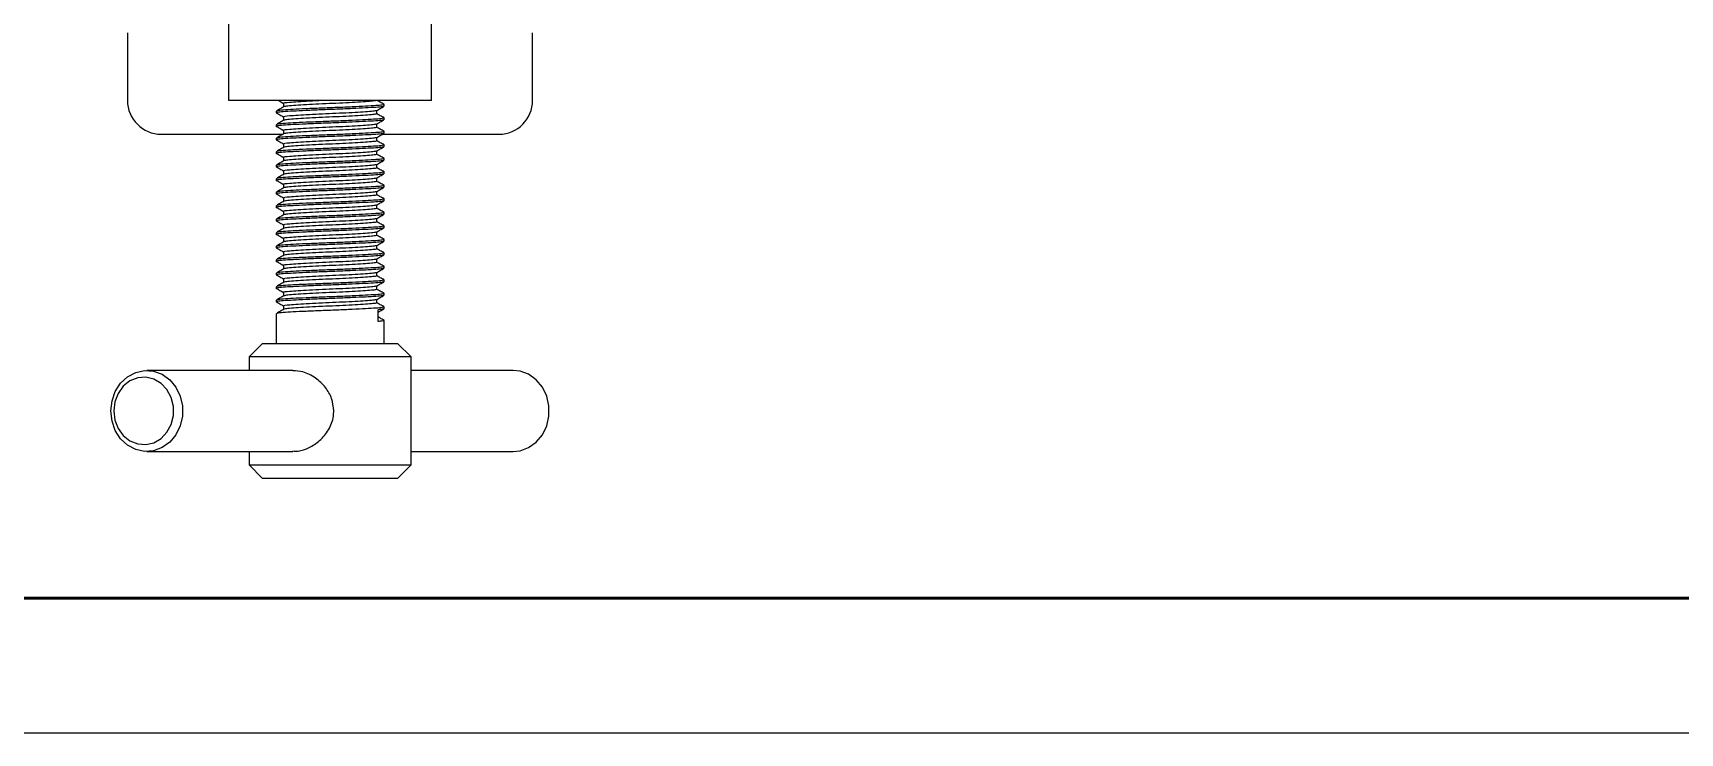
# Model space of a CAD drawing. Header units: millimetres. Extents: x 19 to 860, y 28 to 622.
# Drawn here: x 258.3 to 502.3, y 27.7 to 131.5 of the extents above; entities that cross this region are included whole.
import ezdxf

# ---------------------------------------------------------------- set-up
doc = ezdxf.new("R2010")
doc.units = ezdxf.units.MM
doc.layers.add('粗实线', color=3, linetype='Continuous', lineweight=50)
doc.layers.add('细实线', color=7, linetype='Continuous', lineweight=25)

msp = doc.modelspace()

# ---------------------------------------------------------------- linework, layer by layer
at = {"color": 7, "linetype": 'Continuous', "lineweight": 25}
for p, q in [((287.34, 121.46), (287.34, 136.46)), ((317.34, 121.46), (317.34, 136.46)), ((272.34, 131.46), (272.34, 121.46)), ((332.34, 121.46), (332.34, 131.46)), ((317.34, 121.46), (287.34, 121.46)), ((294.34, 119.86), (294.34, 119.61)), ((295.43, 120.98), (295.43, 120.49)), ((309.26, 119.49), (309.26, 119.98)), ((310.34, 120.61), (310.34, 120.86)), ((294.34, 117.86), (294.34, 117.61)), ((295.43, 118.98), (295.43, 118.49)), ((309.26, 117.49), (309.26, 117.98)), ((310.34, 118.61), (310.34, 118.86)), ((277.34, 116.46), (295.38, 116.46)), ((294.34, 115.86), (294.34, 115.61)), ((295.43, 116.98), (295.43, 116.49)), ((295.43, 114.98), (295.43, 114.49)), ((309.26, 115.49), (309.26, 115.98)), ((310.1, 116.46), (327.34, 116.46)), ((310.34, 116.61), (310.34, 116.86)), ((310.34, 114.61), (310.34, 114.86)), ((294.34, 113.86), (294.34, 113.61)), ((295.43, 112.98), (295.43, 112.49)), ((309.26, 113.49), (309.26, 113.98)), ((310.34, 112.61), (310.34, 112.86)), ((294.34, 111.86), (294.34, 111.61)), ((294.34, 109.86), (294.34, 109.61)), ((295.43, 110.98), (295.43, 110.49)), ((309.26, 111.49), (309.26, 111.98)), ((309.26, 109.49), (309.26, 109.98)), ((310.34, 110.61), (310.34, 110.86)), ((294.34, 107.86), (294.34, 107.61)), ((295.43, 108.98), (295.43, 108.49)), ((309.26, 107.49), (309.26, 107.98)), ((310.34, 108.61), (310.34, 108.86)), ((294.34, 105.86), (294.34, 105.61)), ((295.43, 106.98), (295.43, 106.49)), ((295.43, 104.98), (295.43, 104.49)), ((309.26, 105.49), (309.26, 105.98)), ((310.34, 106.61), (310.34, 106.86)), ((294.34, 103.86), (294.34, 103.61)), ((295.43, 102.98), (295.43, 102.49)), ((309.26, 103.49), (309.26, 103.98)), ((310.34, 104.61), (310.34, 104.86)), ((310.34, 102.61), (310.34, 102.86)), ((294.34, 101.86), (294.34, 101.61)), ((295.43, 100.98), (295.43, 100.49)), ((309.26, 101.49), (309.26, 101.98)), ((310.34, 100.61), (310.34, 100.86)), ((294.34, 99.86), (294.34, 99.61)), ((294.34, 97.86), (294.34, 97.61)), ((295.43, 98.98), (295.43, 98.49)), ((309.26, 99.49), (309.26, 99.98)), ((309.26, 97.49), (309.26, 97.98)), ((310.34, 98.61), (310.34, 98.86)), ((294.34, 95.86), (294.34, 95.61)), ((295.43, 96.98), (295.43, 96.49)), ((309.26, 95.49), (309.26, 95.98)), ((310.34, 96.61), (310.34, 96.86)), ((294.34, 93.86), (294.34, 93.61)), ((295.43, 94.98), (295.43, 94.49)), ((295.43, 92.98), (295.43, 92.49)), ((309.26, 93.49), (309.26, 93.98)), ((310.34, 94.61), (310.34, 94.86)), ((310.34, 92.61), (310.34, 92.86)), ((294.34, 91.86), (294.34, 91.61)), ((295.43, 90.98), (295.43, 90.49)), ((309.26, 91.49), (309.26, 91.98)), ((309.45, 88.71), (309.45, 90.46)), ((310.34, 90.61), (310.34, 90.86)), ((294.34, 89.86), (294.34, 85.46)), ((310.34, 85.46), (310.34, 88.86)), ((292.34, 85.46), (290.34, 83.46)), ((292.34, 85.46), (311.22, 85.46)), ((311.22, 85.46), (312.34, 85.46)), ((314.34, 83.46), (312.34, 85.46)), ((290.34, 83.46), (290.34, 81.46)), ((313, 83.46), (290.34, 83.46)), ((314.34, 83.46), (313, 83.46)), ((314.34, 67.46), (314.34, 83.46)), ((296.83, 81.46), (275.21, 81.46)), ((329.47, 81.46), (314.34, 81.46)), ((275.21, 69.46), (296.84, 69.46)), ((290.34, 69.46), (290.34, 67.46)), ((314.34, 69.46), (329.47, 69.46)), ((290.34, 67.46), (292.34, 65.46)), ((290.34, 67.46), (314.34, 67.46)), ((312.34, 65.46), (314.34, 67.46)), ((312.34, 65.46), (292.34, 65.46))]:
    msp.add_line(p, q, dxfattribs=at)
at = {"color": 7, "linetype": 'Continuous', "lineweight": 25, "flags": 128}
for points in [[(269.88, 75.46), (270.05, 76.95), (270.54, 78.35), (271.33, 79.57), (272.35, 80.53), (273.56, 81.17), (274.87, 81.45), (276.21, 81.35), (277.48, 80.89), (278.61, 80.08), (279.52, 78.99), (280.16, 77.67), (280.5, 76.21), (280.5, 74.71), (280.16, 73.25), (279.52, 71.93), (278.61, 70.84), (277.48, 70.03), (276.21, 69.57), (274.87, 69.47), (273.56, 69.75), (272.35, 70.39), (271.33, 71.35), (270.54, 72.57), (270.05, 73.97), (269.88, 75.46)], [(329.47, 69.46), (330.47, 69.57), (331.74, 70.03), (332.87, 70.84), (333.78, 71.93), (334.43, 73.25), (334.76, 74.71), (334.76, 76.21), (334.43, 77.67), (333.78, 78.99), (332.87, 80.08), (331.74, 80.89), (330.47, 81.35), (329.47, 81.46)], [(270.31, 75.46), (270.47, 74.11), (270.96, 72.86), (271.72, 71.81), (272.71, 71.02), (273.85, 70.57), (275.05, 70.47), (276.24, 70.75), (277.31, 71.38), (278.19, 72.31), (278.82, 73.47), (279.15, 74.78), (279.15, 76.14), (278.82, 77.45), (278.19, 78.62), (277.31, 79.55), (276.24, 80.17), (275.05, 80.45), (273.85, 80.36), (272.71, 79.9), (271.72, 79.12), (270.96, 78.06), (270.47, 76.81), (270.31, 75.46)]]:
    msp.add_lwpolyline(points, dxfattribs=at)
at = {"color": 7, "linetype": 'Continuous', "lineweight": 25}
for centre, start, end in [((277.34, 121.46), 180, 270), ((327.34, 121.46), 270, 0)]:
    msp.add_arc(centre, 5, start, end, dxfattribs=at)
for points, knots in [([(294.37, 119.64), (294.55, 119.54), (294.91, 119.33), (295.27, 119.12), (295.45, 119.02)], [0, 0, 0, 0, 0.500025, 1, 1, 1, 1]), ([(310.32, 120.86), (310.27, 120.83), (310.17, 120.77), (309.19, 120.69), (307.66, 120.59), (305.66, 120.5), (303.37, 120.4), (301, 120.31), (298.74, 120.22), (296.79, 120.12), (295.33, 120.03), (294.46, 119.94), (294.42, 119.89), (294.4, 119.86)], [0, 0, 0, 0, 0.086224, 0.17907, 0.272888, 0.365915, 0.459533, 0.552834, 0.646172, 0.739762, 0.832816, 0.926615, 1, 1, 1, 1]), ([(310.25, 120.59), (310.21, 120.57), (310.11, 120.52), (309.19, 120.44), (307.66, 120.34), (305.65, 120.25), (303.37, 120.15), (301, 120.06), (298.74, 119.97), (296.79, 119.87), (295.33, 119.78), (294.46, 119.69), (294.42, 119.64), (294.4, 119.61)], [0, 0, 0, 0, 0.065373, 0.160337, 0.256296, 0.351447, 0.4472, 0.54263, 0.638098, 0.733823, 0.829001, 0.924941, 1, 1, 1, 1]), ([(295.52, 120.54), (295.34, 120.44), (294.98, 120.23), (294.62, 120.02), (294.44, 119.91)], [0, 0, 0, 0, 0.4999744, 1, 1, 1, 1]), ([(294.69, 121.46), (294.76, 121.42), (295.02, 121.27), (295.27, 121.12), (295.45, 121.02)], [0, 0, 0, 0, 0.296528, 1, 1, 1, 1]), ([(301.76, 121.46), (301.57, 121.45), (300.71, 121.41), (299.23, 121.34), (297.53, 121.25), (296.13, 121.14), (295.32, 121.06), (295.45, 121.02), (295.45, 121.02)], [0, 0, 0, 0, 0.05787, 0.267563, 0.477823, 0.686879, 0.99993, 1, 1, 1, 1]), ([(309.17, 119.96), (309.14, 119.94), (309.06, 119.89), (308.26, 119.81), (306.94, 119.71), (305.21, 119.62), (303.23, 119.53), (301.18, 119.44), (299.23, 119.34), (297.53, 119.25), (296.13, 119.14), (295.32, 119.06), (295.45, 119.02), (295.45, 119.02)], [0, 0, 0, 0, 0.0650181, 0.1629998, 0.2620085, 0.360183, 0.45898, 0.5574428, 0.6559445, 0.7547121, 0.8529141, 0.999967, 1, 1, 1, 1]), ([(309.16, 121.46), (309.13, 121.44), (309.05, 121.39), (308.26, 121.31), (306.94, 121.21), (305.21, 121.12), (303.23, 121.03), (301.18, 120.94), (299.23, 120.84), (297.56, 120.75), (296.12, 120.65), (295.79, 120.58), (295.61, 120.54)], [0, 0, 0, 0, 0.063951, 0.164816, 0.266738, 0.367802, 0.469506, 0.570866, 0.672266, 0.773941, 0.875032, 1, 1, 1, 1]), ([(309.24, 119.96), (309.42, 120.07), (309.78, 120.28), (310.14, 120.49), (310.32, 120.59)], [0, 0, 0, 0, 0.4999468, 1, 1, 1, 1]), ([(310.33, 120.88), (310.15, 120.99), (309.79, 121.19), (309.43, 121.4), (309.26, 121.5)], [0, 0, 0, 0, 0.507598, 1, 1, 1, 1]), ([(294.37, 117.64), (294.55, 117.54), (294.91, 117.33), (295.27, 117.12), (295.45, 117.02)], [0, 0, 0, 0, 0.500013, 1, 1, 1, 1]), ([(310.32, 118.86), (310.27, 118.83), (310.17, 118.77), (309.19, 118.69), (307.66, 118.59), (305.66, 118.5), (303.37, 118.4), (301, 118.31), (298.74, 118.22), (296.79, 118.12), (295.33, 118.03), (294.46, 117.94), (294.42, 117.89), (294.4, 117.86)], [0, 0, 0, 0, 0.086224, 0.17907, 0.272888, 0.365915, 0.459533, 0.552834, 0.646172, 0.739762, 0.832816, 0.926615, 1, 1, 1, 1]), ([(310.25, 118.59), (310.21, 118.57), (310.11, 118.52), (309.19, 118.44), (307.66, 118.34), (305.65, 118.25), (303.37, 118.15), (301, 118.06), (298.74, 117.97), (296.79, 117.87), (295.33, 117.78), (294.46, 117.69), (294.42, 117.64), (294.4, 117.61)], [0, 0, 0, 0, 0.065373, 0.160337, 0.256296, 0.351447, 0.4472, 0.54263, 0.638098, 0.733823, 0.829001, 0.924941, 1, 1, 1, 1]), ([(295.52, 118.54), (295.34, 118.44), (294.98, 118.23), (294.62, 118.02), (294.44, 117.91)], [0, 0, 0, 0, 0.49998, 1, 1, 1, 1]), ([(309.17, 117.96), (309.14, 117.94), (309.06, 117.89), (308.26, 117.81), (306.94, 117.71), (305.21, 117.62), (303.23, 117.53), (301.18, 117.44), (299.23, 117.34), (297.53, 117.25), (296.13, 117.14), (295.32, 117.06), (295.45, 117.02), (295.45, 117.02)], [0, 0, 0, 0, 0.0650181, 0.1629998, 0.2620085, 0.360183, 0.45898, 0.5574428, 0.6559445, 0.7547121, 0.8529141, 0.999967, 1, 1, 1, 1]), ([(309.24, 119.49), (309.2, 119.46), (309.12, 119.4), (308.27, 119.31), (306.94, 119.21), (305.21, 119.12), (303.23, 119.03), (301.18, 118.94), (299.23, 118.84), (297.56, 118.75), (296.12, 118.65), (295.79, 118.58), (295.61, 118.54)], [0, 0, 0, 0, 0.091461, 0.189362, 0.288288, 0.386382, 0.485097, 0.583478, 0.681898, 0.780584, 0.878705, 1, 1, 1, 1]), ([(309.24, 117.49), (309.2, 117.46), (309.12, 117.4), (308.27, 117.31), (306.94, 117.21), (305.21, 117.12), (303.23, 117.03), (301.18, 116.94), (299.23, 116.84), (297.56, 116.75), (296.12, 116.65), (295.79, 116.58), (295.61, 116.54)], [0, 0, 0, 0, 0.091461, 0.189362, 0.288288, 0.386382, 0.485097, 0.583478, 0.681898, 0.780584, 0.878705, 1, 1, 1, 1]), ([(309.24, 117.96), (309.42, 118.07), (309.78, 118.28), (310.14, 118.49), (310.32, 118.59)], [0, 0, 0, 0, 0.4999468, 1, 1, 1, 1]), ([(310.33, 118.88), (310.15, 118.99), (309.79, 119.19), (309.43, 119.4), (309.26, 119.5)], [0, 0, 0, 0, 0.507598, 1, 1, 1, 1]), ([(310.33, 116.88), (310.15, 116.99), (309.79, 117.19), (309.43, 117.4), (309.26, 117.5)], [0, 0, 0, 0, 0.5076102, 1, 1, 1, 1]), ([(294.37, 115.64), (294.55, 115.54), (294.91, 115.33), (295.27, 115.12), (295.45, 115.02)], [0, 0, 0, 0, 0.500019, 1, 1, 1, 1]), ([(310.32, 116.86), (310.27, 116.83), (310.17, 116.77), (309.19, 116.69), (307.66, 116.59), (305.66, 116.5), (303.37, 116.4), (301, 116.31), (298.74, 116.22), (296.79, 116.12), (295.33, 116.03), (294.46, 115.94), (294.42, 115.89), (294.4, 115.86)], [0, 0, 0, 0, 0.086224, 0.17907, 0.272888, 0.365915, 0.459533, 0.552834, 0.646172, 0.739762, 0.832816, 0.926615, 1, 1, 1, 1]), ([(310.25, 116.59), (310.21, 116.57), (310.11, 116.52), (309.19, 116.44), (307.66, 116.34), (305.65, 116.25), (303.37, 116.15), (301, 116.06), (298.74, 115.97), (296.79, 115.87), (295.33, 115.78), (294.46, 115.69), (294.42, 115.64), (294.4, 115.61)], [0, 0, 0, 0, 0.065373, 0.160337, 0.256296, 0.351447, 0.4472, 0.54263, 0.638098, 0.733823, 0.829001, 0.924941, 1, 1, 1, 1]), ([(310.32, 114.86), (310.27, 114.83), (310.17, 114.77), (309.19, 114.69), (307.66, 114.59), (305.66, 114.5), (303.37, 114.4), (301, 114.31), (298.74, 114.22), (296.79, 114.12), (295.33, 114.03), (294.46, 113.94), (294.42, 113.89), (294.4, 113.86)], [0, 0, 0, 0, 0.086224, 0.17907, 0.272888, 0.365915, 0.459533, 0.552834, 0.646172, 0.739762, 0.832816, 0.926615, 1, 1, 1, 1]), ([(295.52, 116.54), (295.34, 116.44), (294.98, 116.23), (294.62, 116.02), (294.44, 115.91)], [0, 0, 0, 0, 0.49998, 1, 1, 1, 1]), ([(309.17, 115.96), (309.14, 115.94), (309.06, 115.89), (308.26, 115.81), (306.94, 115.71), (305.21, 115.62), (303.23, 115.53), (301.18, 115.44), (299.23, 115.34), (297.53, 115.25), (296.13, 115.14), (295.32, 115.06), (295.45, 115.02), (295.45, 115.02)], [0, 0, 0, 0, 0.065018, 0.163, 0.262009, 0.360183, 0.45898, 0.557443, 0.655944, 0.754712, 0.852914, 0.999967, 1, 1, 1, 1]), ([(309.24, 115.49), (309.2, 115.46), (309.12, 115.4), (308.27, 115.31), (306.94, 115.21), (305.21, 115.12), (303.23, 115.03), (301.18, 114.94), (299.23, 114.84), (297.56, 114.75), (296.12, 114.65), (295.79, 114.58), (295.61, 114.54)], [0, 0, 0, 0, 0.091461, 0.189362, 0.288288, 0.386382, 0.485097, 0.583478, 0.681898, 0.780584, 0.878705, 1, 1, 1, 1]), ([(309.24, 115.96), (309.42, 116.07), (309.78, 116.28), (310.14, 116.49), (310.32, 116.59)], [0, 0, 0, 0, 0.4999468, 1, 1, 1, 1]), ([(310.33, 114.88), (310.15, 114.99), (309.79, 115.19), (309.43, 115.4), (309.26, 115.5)], [0, 0, 0, 0, 0.5076102, 1, 1, 1, 1]), ([(294.37, 113.64), (294.55, 113.54), (294.91, 113.33), (295.27, 113.12), (295.45, 113.02)], [0, 0, 0, 0, 0.500019, 1, 1, 1, 1]), ([(310.25, 114.59), (310.21, 114.57), (310.11, 114.52), (309.19, 114.44), (307.66, 114.34), (305.65, 114.25), (303.37, 114.15), (301, 114.06), (298.74, 113.97), (296.79, 113.87), (295.33, 113.78), (294.46, 113.69), (294.42, 113.64), (294.4, 113.61)], [0, 0, 0, 0, 0.065373, 0.160337, 0.256296, 0.351447, 0.4472, 0.54263, 0.638098, 0.733823, 0.829001, 0.924941, 1, 1, 1, 1]), ([(310.32, 112.86), (310.27, 112.83), (310.17, 112.77), (309.19, 112.69), (307.66, 112.59), (305.66, 112.5), (303.37, 112.4), (301, 112.31), (298.74, 112.22), (296.79, 112.12), (295.33, 112.03), (294.46, 111.94), (294.42, 111.89), (294.4, 111.86)], [0, 0, 0, 0, 0.086224, 0.17907, 0.272888, 0.365915, 0.459533, 0.552834, 0.646172, 0.739762, 0.832816, 0.926615, 1, 1, 1, 1]), ([(310.25, 112.59), (310.21, 112.57), (310.11, 112.52), (309.19, 112.44), (307.66, 112.34), (305.65, 112.25), (303.37, 112.15), (301, 112.06), (298.74, 111.97), (296.79, 111.87), (295.33, 111.78), (294.46, 111.69), (294.42, 111.64), (294.4, 111.61)], [0, 0, 0, 0, 0.065373, 0.160337, 0.256296, 0.351447, 0.4472, 0.54263, 0.638098, 0.733823, 0.829001, 0.924941, 1, 1, 1, 1]), ([(295.52, 114.54), (295.34, 114.44), (294.98, 114.23), (294.62, 114.02), (294.44, 113.91)], [0, 0, 0, 0, 0.4999863, 1, 1, 1, 1]), ([(295.52, 112.54), (295.34, 112.44), (294.98, 112.23), (294.62, 112.02), (294.44, 111.91)], [0, 0, 0, 0, 0.4999863, 1, 1, 1, 1]), ([(309.17, 113.96), (309.14, 113.94), (309.06, 113.89), (308.26, 113.81), (306.94, 113.71), (305.21, 113.62), (303.23, 113.53), (301.18, 113.44), (299.23, 113.34), (297.53, 113.25), (296.13, 113.14), (295.32, 113.06), (295.45, 113.02), (295.45, 113.02)], [0, 0, 0, 0, 0.065018, 0.163, 0.262009, 0.360183, 0.45898, 0.557443, 0.655944, 0.754712, 0.852914, 0.999967, 1, 1, 1, 1]), ([(309.24, 113.49), (309.2, 113.46), (309.12, 113.4), (308.27, 113.31), (306.94, 113.21), (305.21, 113.12), (303.23, 113.03), (301.18, 112.94), (299.23, 112.84), (297.56, 112.75), (296.12, 112.65), (295.79, 112.58), (295.61, 112.54)], [0, 0, 0, 0, 0.091461, 0.189362, 0.288288, 0.386382, 0.485097, 0.583478, 0.681898, 0.780584, 0.878705, 1, 1, 1, 1]), ([(309.24, 113.96), (309.42, 114.07), (309.78, 114.28), (310.14, 114.49), (310.32, 114.59)], [0, 0, 0, 0, 0.499941, 1, 1, 1, 1]), ([(309.24, 111.96), (309.42, 112.07), (309.78, 112.28), (310.14, 112.49), (310.32, 112.59)], [0, 0, 0, 0, 0.499935, 1, 1, 1, 1]), ([(310.33, 112.88), (310.15, 112.99), (309.79, 113.19), (309.43, 113.4), (309.26, 113.5)], [0, 0, 0, 0, 0.507604, 1, 1, 1, 1]), ([(294.37, 111.64), (294.55, 111.54), (294.91, 111.33), (295.27, 111.12), (295.45, 111.02)], [0, 0, 0, 0, 0.500019, 1, 1, 1, 1]), ([(310.32, 110.86), (310.27, 110.83), (310.17, 110.77), (309.19, 110.69), (307.66, 110.59), (305.66, 110.5), (303.37, 110.4), (301, 110.31), (298.74, 110.22), (296.79, 110.12), (295.33, 110.03), (294.46, 109.94), (294.42, 109.89), (294.4, 109.86)], [0, 0, 0, 0, 0.086224, 0.17907, 0.272888, 0.365915, 0.459533, 0.552834, 0.646172, 0.739762, 0.832816, 0.926615, 1, 1, 1, 1]), ([(310.25, 110.59), (310.21, 110.57), (310.11, 110.52), (309.19, 110.44), (307.66, 110.34), (305.65, 110.25), (303.37, 110.15), (301, 110.06), (298.74, 109.97), (296.79, 109.87), (295.33, 109.78), (294.46, 109.69), (294.42, 109.64), (294.4, 109.61)], [0, 0, 0, 0, 0.065373, 0.160337, 0.256296, 0.351447, 0.4472, 0.54263, 0.638098, 0.733823, 0.829001, 0.924941, 1, 1, 1, 1]), ([(295.52, 110.54), (295.34, 110.44), (294.98, 110.23), (294.62, 110.02), (294.44, 109.91)], [0, 0, 0, 0, 0.4999863, 1, 1, 1, 1]), ([(309.17, 111.96), (309.14, 111.94), (309.06, 111.89), (308.26, 111.81), (306.94, 111.71), (305.21, 111.62), (303.23, 111.53), (301.18, 111.44), (299.23, 111.34), (297.53, 111.25), (296.13, 111.14), (295.32, 111.06), (295.45, 111.02), (295.45, 111.02)], [0, 0, 0, 0, 0.065018, 0.163, 0.262009, 0.360183, 0.45898, 0.557443, 0.655944, 0.754712, 0.852914, 0.999967, 1, 1, 1, 1]), ([(309.17, 109.96), (309.14, 109.94), (309.06, 109.89), (308.26, 109.81), (306.94, 109.71), (305.21, 109.62), (303.23, 109.53), (301.18, 109.44), (299.23, 109.34), (297.53, 109.25), (296.13, 109.14), (295.32, 109.06), (295.45, 109.02), (295.45, 109.02)], [0, 0, 0, 0, 0.065018, 0.163, 0.262009, 0.360183, 0.45898, 0.557443, 0.655944, 0.754712, 0.852914, 0.999967, 1, 1, 1, 1]), ([(309.24, 111.49), (309.2, 111.46), (309.12, 111.4), (308.27, 111.31), (306.94, 111.21), (305.21, 111.12), (303.23, 111.03), (301.18, 110.94), (299.23, 110.84), (297.56, 110.75), (296.12, 110.65), (295.79, 110.58), (295.61, 110.54)], [0, 0, 0, 0, 0.091461, 0.189362, 0.288288, 0.386382, 0.485097, 0.583478, 0.681898, 0.780584, 0.878705, 1, 1, 1, 1]), ([(309.24, 109.96), (309.42, 110.07), (309.78, 110.28), (310.14, 110.49), (310.32, 110.59)], [0, 0, 0, 0, 0.499935, 1, 1, 1, 1]), ([(310.33, 110.88), (310.15, 110.99), (309.79, 111.19), (309.43, 111.4), (309.26, 111.5)], [0, 0, 0, 0, 0.507604, 1, 1, 1, 1]), ([(294.37, 109.64), (294.55, 109.54), (294.91, 109.33), (295.27, 109.12), (295.45, 109.02)], [0, 0, 0, 0, 0.500019, 1, 1, 1, 1]), ([(294.37, 107.64), (294.55, 107.54), (294.91, 107.33), (295.27, 107.12), (295.45, 107.02)], [0, 0, 0, 0, 0.500019, 1, 1, 1, 1]), ([(310.32, 108.86), (310.27, 108.83), (310.17, 108.77), (309.19, 108.69), (307.66, 108.59), (305.66, 108.5), (303.37, 108.4), (301, 108.31), (298.74, 108.22), (296.79, 108.12), (295.33, 108.03), (294.46, 107.94), (294.42, 107.89), (294.4, 107.86)], [0, 0, 0, 0, 0.086224, 0.17907, 0.272888, 0.365915, 0.459533, 0.552834, 0.646172, 0.739762, 0.832816, 0.926615, 1, 1, 1, 1]), ([(310.25, 108.59), (310.21, 108.57), (310.11, 108.52), (309.19, 108.44), (307.66, 108.34), (305.65, 108.25), (303.37, 108.15), (301, 108.06), (298.74, 107.97), (296.79, 107.87), (295.33, 107.78), (294.46, 107.69), (294.42, 107.64), (294.4, 107.61)], [0, 0, 0, 0, 0.065373, 0.160337, 0.256296, 0.351447, 0.4472, 0.54263, 0.638098, 0.733823, 0.829001, 0.924941, 1, 1, 1, 1]), ([(295.52, 108.54), (295.34, 108.44), (294.98, 108.23), (294.62, 108.02), (294.44, 107.91)], [0, 0, 0, 0, 0.4999744, 1, 1, 1, 1]), ([(309.17, 107.96), (309.14, 107.94), (309.06, 107.89), (308.26, 107.81), (306.94, 107.71), (305.21, 107.62), (303.23, 107.53), (301.18, 107.44), (299.23, 107.34), (297.53, 107.25), (296.13, 107.14), (295.32, 107.06), (295.45, 107.02), (295.45, 107.02)], [0, 0, 0, 0, 0.065018, 0.163, 0.262009, 0.360183, 0.45898, 0.557443, 0.655944, 0.754712, 0.852914, 0.999967, 1, 1, 1, 1]), ([(309.24, 109.49), (309.2, 109.46), (309.12, 109.4), (308.27, 109.31), (306.94, 109.21), (305.21, 109.12), (303.23, 109.03), (301.18, 108.94), (299.23, 108.84), (297.56, 108.75), (296.12, 108.65), (295.79, 108.58), (295.61, 108.54)], [0, 0, 0, 0, 0.091461, 0.189362, 0.288288, 0.386382, 0.485097, 0.583478, 0.681898, 0.780584, 0.878705, 1, 1, 1, 1]), ([(309.24, 107.49), (309.2, 107.46), (309.12, 107.4), (308.27, 107.31), (306.94, 107.21), (305.21, 107.12), (303.23, 107.03), (301.18, 106.94), (299.23, 106.84), (297.56, 106.75), (296.12, 106.65), (295.79, 106.58), (295.61, 106.54)], [0, 0, 0, 0, 0.091461, 0.189362, 0.288288, 0.386382, 0.485097, 0.583478, 0.681898, 0.780584, 0.878705, 1, 1, 1, 1]), ([(309.24, 107.96), (309.42, 108.07), (309.78, 108.28), (310.14, 108.49), (310.32, 108.59)], [0, 0, 0, 0, 0.499935, 1, 1, 1, 1]), ([(310.33, 108.88), (310.15, 108.99), (309.79, 109.19), (309.43, 109.4), (309.26, 109.5)], [0, 0, 0, 0, 0.507598, 1, 1, 1, 1]), ([(310.33, 106.88), (310.15, 106.99), (309.79, 107.19), (309.43, 107.4), (309.26, 107.5)], [0, 0, 0, 0, 0.507598, 1, 1, 1, 1]), ([(294.37, 105.64), (294.55, 105.54), (294.91, 105.33), (295.27, 105.12), (295.45, 105.02)], [0, 0, 0, 0, 0.500025, 1, 1, 1, 1]), ([(310.32, 106.86), (310.27, 106.83), (310.17, 106.77), (309.19, 106.69), (307.66, 106.59), (305.66, 106.5), (303.37, 106.4), (301, 106.31), (298.74, 106.22), (296.79, 106.12), (295.33, 106.03), (294.46, 105.94), (294.42, 105.89), (294.4, 105.86)], [0, 0, 0, 0, 0.086224, 0.17907, 0.272888, 0.365915, 0.459533, 0.552834, 0.646172, 0.739762, 0.832816, 0.926615, 1, 1, 1, 1]), ([(310.25, 106.59), (310.21, 106.57), (310.11, 106.52), (309.19, 106.44), (307.66, 106.34), (305.65, 106.25), (303.37, 106.15), (301, 106.06), (298.74, 105.97), (296.79, 105.87), (295.33, 105.78), (294.46, 105.69), (294.42, 105.64), (294.4, 105.61)], [0, 0, 0, 0, 0.065373, 0.1603372, 0.2562961, 0.3514466, 0.4472001, 0.5426302, 0.6380982, 0.7338235, 0.8290008, 0.9249406, 1, 1, 1, 1]), ([(295.52, 106.54), (295.34, 106.44), (294.98, 106.23), (294.62, 106.02), (294.44, 105.91)], [0, 0, 0, 0, 0.4999744, 1, 1, 1, 1]), ([(309.17, 105.96), (309.14, 105.94), (309.06, 105.89), (308.26, 105.81), (306.94, 105.71), (305.21, 105.62), (303.23, 105.53), (301.18, 105.44), (299.23, 105.34), (297.53, 105.25), (296.13, 105.14), (295.32, 105.06), (295.45, 105.02), (295.45, 105.02)], [0, 0, 0, 0, 0.0650181, 0.1629998, 0.2620085, 0.360183, 0.45898, 0.5574428, 0.6559445, 0.7547121, 0.8529141, 0.999967, 1, 1, 1, 1]), ([(309.24, 105.49), (309.2, 105.46), (309.12, 105.4), (308.27, 105.31), (306.94, 105.21), (305.21, 105.12), (303.23, 105.03), (301.18, 104.94), (299.23, 104.84), (297.56, 104.75), (296.12, 104.65), (295.79, 104.58), (295.61, 104.54)], [0, 0, 0, 0, 0.091461, 0.189361, 0.288288, 0.386382, 0.485097, 0.583478, 0.681898, 0.780584, 0.878705, 1, 1, 1, 1]), ([(309.24, 105.96), (309.42, 106.07), (309.78, 106.28), (310.14, 106.49), (310.32, 106.59)], [0, 0, 0, 0, 0.4999468, 1, 1, 1, 1]), ([(310.33, 104.88), (310.15, 104.99), (309.79, 105.19), (309.43, 105.4), (309.26, 105.5)], [0, 0, 0, 0, 0.507598, 1, 1, 1, 1]), ([(294.37, 103.64), (294.55, 103.54), (294.91, 103.33), (295.27, 103.12), (295.45, 103.02)], [0, 0, 0, 0, 0.500013, 1, 1, 1, 1]), ([(310.32, 104.86), (310.27, 104.83), (310.17, 104.77), (309.19, 104.69), (307.66, 104.59), (305.66, 104.5), (303.37, 104.4), (301, 104.31), (298.74, 104.22), (296.79, 104.12), (295.33, 104.03), (294.46, 103.94), (294.42, 103.89), (294.4, 103.86)], [0, 0, 0, 0, 0.086224, 0.17907, 0.272888, 0.365915, 0.459533, 0.552834, 0.646172, 0.739762, 0.832816, 0.926615, 1, 1, 1, 1]), ([(310.25, 104.59), (310.21, 104.57), (310.11, 104.52), (309.19, 104.44), (307.66, 104.34), (305.65, 104.25), (303.37, 104.15), (301, 104.06), (298.74, 103.97), (296.79, 103.87), (295.33, 103.78), (294.46, 103.69), (294.42, 103.64), (294.4, 103.61)], [0, 0, 0, 0, 0.065373, 0.160337, 0.256296, 0.351447, 0.4472, 0.54263, 0.638098, 0.733823, 0.829001, 0.924941, 1, 1, 1, 1]), ([(310.32, 102.86), (310.27, 102.83), (310.17, 102.77), (309.19, 102.69), (307.66, 102.59), (305.66, 102.5), (303.37, 102.4), (301, 102.31), (298.74, 102.22), (296.79, 102.12), (295.33, 102.03), (294.46, 101.94), (294.42, 101.89), (294.4, 101.86)], [0, 0, 0, 0, 0.086224, 0.17907, 0.272888, 0.365915, 0.459533, 0.552834, 0.646172, 0.739762, 0.832816, 0.926615, 1, 1, 1, 1]), ([(310.25, 102.59), (310.21, 102.57), (310.11, 102.52), (309.19, 102.44), (307.66, 102.34), (305.65, 102.25), (303.37, 102.15), (301, 102.06), (298.74, 101.97), (296.79, 101.87), (295.33, 101.78), (294.46, 101.69), (294.42, 101.64), (294.4, 101.61)], [0, 0, 0, 0, 0.065373, 0.160337, 0.256296, 0.351447, 0.4472, 0.54263, 0.638098, 0.733823, 0.829001, 0.924941, 1, 1, 1, 1]), ([(295.52, 104.54), (295.34, 104.44), (294.98, 104.23), (294.62, 104.02), (294.44, 103.91)], [0, 0, 0, 0, 0.4999744, 1, 1, 1, 1]), ([(295.52, 102.54), (295.34, 102.44), (294.98, 102.23), (294.62, 102.02), (294.44, 101.91)], [0, 0, 0, 0, 0.49998, 1, 1, 1, 1]), ([(309.17, 103.96), (309.14, 103.94), (309.06, 103.89), (308.26, 103.81), (306.94, 103.71), (305.21, 103.62), (303.23, 103.53), (301.18, 103.44), (299.23, 103.34), (297.53, 103.25), (296.13, 103.14), (295.32, 103.06), (295.45, 103.02), (295.45, 103.02)], [0, 0, 0, 0, 0.0650181, 0.1629998, 0.2620085, 0.360183, 0.45898, 0.5574428, 0.6559445, 0.7547121, 0.8529141, 0.999967, 1, 1, 1, 1]), ([(309.24, 103.49), (309.2, 103.46), (309.12, 103.4), (308.27, 103.31), (306.94, 103.21), (305.21, 103.12), (303.23, 103.03), (301.18, 102.94), (299.23, 102.84), (297.56, 102.75), (296.12, 102.65), (295.79, 102.58), (295.61, 102.54)], [0, 0, 0, 0, 0.091461, 0.189362, 0.288288, 0.386382, 0.485097, 0.583478, 0.681898, 0.780584, 0.878705, 1, 1, 1, 1]), ([(309.24, 103.96), (309.42, 104.07), (309.78, 104.28), (310.14, 104.49), (310.32, 104.59)], [0, 0, 0, 0, 0.4999468, 1, 1, 1, 1]), ([(309.24, 101.96), (309.42, 102.07), (309.78, 102.28), (310.14, 102.49), (310.32, 102.59)], [0, 0, 0, 0, 0.4999468, 1, 1, 1, 1]), ([(310.33, 102.88), (310.15, 102.99), (309.79, 103.19), (309.43, 103.4), (309.26, 103.5)], [0, 0, 0, 0, 0.507598, 1, 1, 1, 1]), ([(294.37, 101.64), (294.55, 101.54), (294.91, 101.33), (295.27, 101.12), (295.45, 101.02)], [0, 0, 0, 0, 0.500019, 1, 1, 1, 1]), ([(310.32, 100.86), (310.27, 100.83), (310.17, 100.77), (309.19, 100.69), (307.66, 100.59), (305.66, 100.5), (303.37, 100.4), (301, 100.31), (298.74, 100.22), (296.79, 100.12), (295.33, 100.03), (294.46, 99.94), (294.42, 99.89), (294.4, 99.86)], [0, 0, 0, 0, 0.086224, 0.17907, 0.272888, 0.365915, 0.459533, 0.552834, 0.646172, 0.739762, 0.832816, 0.926615, 1, 1, 1, 1]), ([(310.25, 100.59), (310.21, 100.57), (310.11, 100.52), (309.19, 100.44), (307.66, 100.34), (305.65, 100.25), (303.37, 100.15), (301, 100.06), (298.74, 99.97), (296.79, 99.87), (295.33, 99.78), (294.46, 99.69), (294.42, 99.64), (294.4, 99.61)], [0, 0, 0, 0, 0.065373, 0.160337, 0.256296, 0.351447, 0.4472, 0.54263, 0.638098, 0.733823, 0.829001, 0.924941, 1, 1, 1, 1]), ([(295.52, 100.54), (295.34, 100.44), (294.98, 100.23), (294.62, 100.02), (294.44, 99.91)], [0, 0, 0, 0, 0.4999863, 1, 1, 1, 1]), ([(309.17, 101.96), (309.14, 101.94), (309.06, 101.89), (308.26, 101.81), (306.94, 101.71), (305.21, 101.62), (303.23, 101.53), (301.18, 101.44), (299.23, 101.34), (297.53, 101.25), (296.13, 101.14), (295.32, 101.06), (295.45, 101.02), (295.45, 101.02)], [0, 0, 0, 0, 0.065018, 0.163, 0.262008, 0.360183, 0.45898, 0.557443, 0.655944, 0.754712, 0.852914, 0.999967, 1, 1, 1, 1]), ([(309.24, 101.49), (309.2, 101.46), (309.12, 101.4), (308.27, 101.31), (306.94, 101.21), (305.21, 101.12), (303.23, 101.03), (301.18, 100.94), (299.23, 100.84), (297.56, 100.75), (296.12, 100.65), (295.79, 100.58), (295.61, 100.54)], [0, 0, 0, 0, 0.091461, 0.189362, 0.288288, 0.386382, 0.485097, 0.583478, 0.681898, 0.780584, 0.878705, 1, 1, 1, 1]), ([(309.24, 99.96), (309.42, 100.07), (309.78, 100.28), (310.14, 100.49), (310.32, 100.59)], [0, 0, 0, 0, 0.4999468, 1, 1, 1, 1]), ([(310.33, 100.88), (310.15, 100.99), (309.79, 101.19), (309.43, 101.4), (309.26, 101.5)], [0, 0, 0, 0, 0.5076102, 1, 1, 1, 1]), ([(294.37, 99.64), (294.55, 99.54), (294.91, 99.33), (295.27, 99.12), (295.45, 99.02)], [0, 0, 0, 0, 0.500019, 1, 1, 1, 1]), ([(294.37, 97.64), (294.55, 97.54), (294.91, 97.33), (295.27, 97.12), (295.45, 97.02)], [0, 0, 0, 0, 0.500019, 1, 1, 1, 1]), ([(310.32, 98.86), (310.27, 98.83), (310.17, 98.77), (309.19, 98.69), (307.66, 98.59), (305.66, 98.5), (303.37, 98.4), (301, 98.31), (298.74, 98.22), (296.79, 98.12), (295.33, 98.03), (294.46, 97.94), (294.42, 97.89), (294.4, 97.86)], [0, 0, 0, 0, 0.086224, 0.17907, 0.272888, 0.365915, 0.459533, 0.552834, 0.646172, 0.739762, 0.832816, 0.926615, 1, 1, 1, 1]), ([(310.25, 98.59), (310.21, 98.57), (310.11, 98.52), (309.19, 98.44), (307.66, 98.34), (305.65, 98.25), (303.37, 98.15), (301, 98.06), (298.74, 97.97), (296.79, 97.87), (295.33, 97.78), (294.46, 97.69), (294.42, 97.64), (294.4, 97.61)], [0, 0, 0, 0, 0.065373, 0.160337, 0.256296, 0.351447, 0.4472, 0.54263, 0.638098, 0.733823, 0.829001, 0.924941, 1, 1, 1, 1]), ([(295.52, 98.54), (295.34, 98.44), (294.98, 98.23), (294.62, 98.02), (294.44, 97.91)], [0, 0, 0, 0, 0.4999863, 1, 1, 1, 1]), ([(309.17, 99.96), (309.14, 99.94), (309.06, 99.89), (308.26, 99.81), (306.94, 99.71), (305.21, 99.62), (303.23, 99.53), (301.18, 99.44), (299.23, 99.34), (297.53, 99.25), (296.13, 99.14), (295.32, 99.06), (295.45, 99.02), (295.45, 99.02)], [0, 0, 0, 0, 0.065018, 0.163, 0.262009, 0.360183, 0.45898, 0.557443, 0.655944, 0.754712, 0.852914, 0.999967, 1, 1, 1, 1]), ([(309.17, 97.96), (309.14, 97.94), (309.06, 97.89), (308.26, 97.81), (306.94, 97.71), (305.21, 97.62), (303.23, 97.53), (301.18, 97.44), (299.23, 97.34), (297.53, 97.25), (296.13, 97.14), (295.32, 97.06), (295.45, 97.02), (295.45, 97.02)], [0, 0, 0, 0, 0.065018, 0.163, 0.262009, 0.360183, 0.45898, 0.557443, 0.655944, 0.754712, 0.852914, 0.999967, 1, 1, 1, 1]), ([(309.24, 99.49), (309.2, 99.46), (309.12, 99.4), (308.27, 99.31), (306.94, 99.21), (305.21, 99.12), (303.23, 99.03), (301.18, 98.94), (299.23, 98.84), (297.56, 98.75), (296.12, 98.65), (295.79, 98.58), (295.61, 98.54)], [0, 0, 0, 0, 0.091461, 0.189362, 0.288288, 0.386382, 0.485097, 0.583478, 0.681898, 0.780584, 0.878705, 1, 1, 1, 1]), ([(309.24, 97.96), (309.42, 98.07), (309.78, 98.28), (310.14, 98.49), (310.32, 98.59)], [0, 0, 0, 0, 0.499935, 1, 1, 1, 1]), ([(310.33, 98.88), (310.15, 98.99), (309.79, 99.19), (309.43, 99.4), (309.26, 99.5)], [0, 0, 0, 0, 0.507604, 1, 1, 1, 1]), ([(294.37, 95.64), (294.55, 95.54), (294.91, 95.33), (295.27, 95.12), (295.45, 95.02)], [0, 0, 0, 0, 0.500019, 1, 1, 1, 1]), ([(310.32, 96.86), (310.27, 96.83), (310.17, 96.77), (309.19, 96.69), (307.66, 96.59), (305.66, 96.5), (303.37, 96.4), (301, 96.31), (298.74, 96.22), (296.79, 96.12), (295.33, 96.03), (294.46, 95.94), (294.42, 95.89), (294.4, 95.86)], [0, 0, 0, 0, 0.086224, 0.17907, 0.272888, 0.365915, 0.459533, 0.552834, 0.646172, 0.739762, 0.832816, 0.926615, 1, 1, 1, 1]), ([(310.25, 96.59), (310.21, 96.57), (310.11, 96.52), (309.19, 96.44), (307.66, 96.34), (305.65, 96.25), (303.37, 96.15), (301, 96.06), (298.74, 95.97), (296.79, 95.87), (295.33, 95.78), (294.46, 95.69), (294.42, 95.64), (294.4, 95.61)], [0, 0, 0, 0, 0.065373, 0.160337, 0.256296, 0.351447, 0.4472, 0.54263, 0.638098, 0.733823, 0.829001, 0.924941, 1, 1, 1, 1]), ([(295.52, 96.54), (295.34, 96.44), (294.98, 96.23), (294.62, 96.02), (294.44, 95.91)], [0, 0, 0, 0, 0.4999863, 1, 1, 1, 1]), ([(309.17, 95.96), (309.14, 95.94), (309.06, 95.89), (308.26, 95.81), (306.94, 95.71), (305.21, 95.62), (303.23, 95.53), (301.18, 95.44), (299.23, 95.34), (297.53, 95.25), (296.13, 95.14), (295.32, 95.06), (295.45, 95.02), (295.45, 95.02)], [0, 0, 0, 0, 0.065018, 0.163, 0.262009, 0.360183, 0.45898, 0.557443, 0.655944, 0.754712, 0.852914, 0.999967, 1, 1, 1, 1]), ([(309.24, 97.49), (309.2, 97.46), (309.12, 97.4), (308.27, 97.31), (306.94, 97.21), (305.21, 97.12), (303.23, 97.03), (301.18, 96.94), (299.23, 96.84), (297.56, 96.75), (296.12, 96.65), (295.79, 96.58), (295.61, 96.54)], [0, 0, 0, 0, 0.091461, 0.189362, 0.288288, 0.386382, 0.485097, 0.583478, 0.681898, 0.780584, 0.878705, 1, 1, 1, 1]), ([(309.24, 95.49), (309.2, 95.46), (309.12, 95.4), (308.27, 95.31), (306.94, 95.21), (305.21, 95.12), (303.23, 95.03), (301.18, 94.94), (299.23, 94.84), (297.56, 94.75), (296.12, 94.65), (295.79, 94.58), (295.61, 94.54)], [0, 0, 0, 0, 0.091461, 0.189362, 0.288288, 0.386382, 0.485097, 0.583478, 0.681898, 0.780584, 0.878705, 1, 1, 1, 1]), ([(309.24, 95.96), (309.42, 96.07), (309.78, 96.28), (310.14, 96.49), (310.32, 96.59)], [0, 0, 0, 0, 0.499935, 1, 1, 1, 1]), ([(310.33, 96.88), (310.15, 96.99), (309.79, 97.19), (309.43, 97.4), (309.26, 97.5)], [0, 0, 0, 0, 0.507604, 1, 1, 1, 1]), ([(310.33, 94.88), (310.15, 94.99), (309.79, 95.19), (309.43, 95.4), (309.26, 95.5)], [0, 0, 0, 0, 0.507604, 1, 1, 1, 1]), ([(294.37, 93.64), (294.55, 93.54), (294.91, 93.33), (295.27, 93.12), (295.45, 93.02)], [0, 0, 0, 0, 0.500019, 1, 1, 1, 1]), ([(310.32, 94.86), (310.27, 94.83), (310.17, 94.77), (309.19, 94.69), (307.66, 94.59), (305.66, 94.5), (303.37, 94.4), (301, 94.31), (298.74, 94.22), (296.79, 94.12), (295.33, 94.03), (294.46, 93.94), (294.42, 93.89), (294.4, 93.86)], [0, 0, 0, 0, 0.086224, 0.17907, 0.272888, 0.365915, 0.459533, 0.552834, 0.646172, 0.739762, 0.832816, 0.926615, 1, 1, 1, 1]), ([(310.25, 94.59), (310.21, 94.57), (310.11, 94.52), (309.19, 94.44), (307.66, 94.34), (305.65, 94.25), (303.37, 94.15), (301, 94.06), (298.74, 93.97), (296.79, 93.87), (295.33, 93.78), (294.46, 93.69), (294.42, 93.64), (294.4, 93.61)], [0, 0, 0, 0, 0.065373, 0.160337, 0.256296, 0.351447, 0.4472, 0.54263, 0.638098, 0.733823, 0.829001, 0.924941, 1, 1, 1, 1]), ([(310.32, 92.86), (310.27, 92.83), (310.17, 92.77), (309.19, 92.69), (307.66, 92.59), (305.66, 92.5), (303.37, 92.4), (301, 92.31), (298.74, 92.22), (296.79, 92.12), (295.33, 92.03), (294.46, 91.94), (294.42, 91.89), (294.4, 91.86)], [0, 0, 0, 0, 0.086224, 0.17907, 0.272888, 0.365915, 0.459533, 0.552834, 0.646172, 0.739762, 0.832816, 0.926615, 1, 1, 1, 1]), ([(295.52, 94.54), (295.34, 94.44), (294.98, 94.23), (294.62, 94.02), (294.44, 93.91)], [0, 0, 0, 0, 0.4999744, 1, 1, 1, 1]), ([(309.17, 93.96), (309.14, 93.94), (309.06, 93.89), (308.26, 93.81), (306.94, 93.71), (305.21, 93.62), (303.23, 93.53), (301.18, 93.44), (299.23, 93.34), (297.53, 93.25), (296.13, 93.13), (295.32, 93.1), (295.45, 93.02), (295.45, 93.02)], [0, 0, 0, 0, 0.065018, 0.163, 0.262009, 0.360183, 0.45898, 0.557443, 0.655944, 0.754712, 0.852914, 0.999967, 1, 1, 1, 1]), ([(309.24, 93.49), (309.2, 93.46), (309.12, 93.4), (308.27, 93.31), (306.94, 93.21), (305.21, 93.12), (303.23, 93.03), (301.18, 92.94), (299.23, 92.84), (297.56, 92.75), (296.12, 92.65), (295.79, 92.58), (295.61, 92.54)], [0, 0, 0, 0, 0.091461, 0.189362, 0.288288, 0.386382, 0.485097, 0.583478, 0.681898, 0.780584, 0.878705, 1, 1, 1, 1]), ([(309.24, 93.96), (309.42, 94.07), (309.78, 94.28), (310.14, 94.49), (310.32, 94.59)], [0, 0, 0, 0, 0.499935, 1, 1, 1, 1]), ([(310.33, 92.88), (310.15, 92.99), (309.79, 93.19), (309.43, 93.4), (309.26, 93.5)], [0, 0, 0, 0, 0.507598, 1, 1, 1, 1]), ([(294.37, 91.64), (294.55, 91.54), (294.91, 91.33), (295.27, 91.12), (295.45, 91.02)], [0, 0, 0, 0, 0.500025, 1, 1, 1, 1]), ([(310.25, 92.59), (310.21, 92.57), (310.11, 92.52), (309.19, 92.44), (307.66, 92.34), (305.65, 92.25), (303.37, 92.15), (301, 92.06), (298.74, 91.97), (296.79, 91.87), (295.33, 91.78), (294.46, 91.69), (294.42, 91.64), (294.4, 91.61)], [0, 0, 0, 0, 0.065373, 0.160337, 0.256296, 0.351447, 0.4472, 0.54263, 0.638098, 0.733823, 0.829001, 0.924941, 1, 1, 1, 1]), ([(310.32, 90.86), (310.27, 90.83), (310.17, 90.77), (309.19, 90.69), (307.66, 90.59), (305.66, 90.5), (303.37, 90.4), (301, 90.31), (298.74, 90.22), (296.79, 90.12), (295.33, 90.03), (294.46, 89.94), (294.42, 89.89), (294.4, 89.86)], [0, 0, 0, 0, 0.086224, 0.17907, 0.272888, 0.365915, 0.459533, 0.552834, 0.646172, 0.739762, 0.832816, 0.926615, 1, 1, 1, 1]), ([(295.52, 92.54), (295.34, 92.44), (294.98, 92.23), (294.62, 92.02), (294.44, 91.91)], [0, 0, 0, 0, 0.4999744, 1, 1, 1, 1]), ([(295.52, 90.54), (295.34, 90.44), (294.98, 90.23), (294.62, 90.02), (294.44, 89.91)], [0, 0, 0, 0, 0.4999744, 1, 1, 1, 1]), ([(309.17, 91.96), (309.14, 91.94), (309.06, 91.89), (308.26, 91.81), (306.94, 91.71), (305.21, 91.62), (303.23, 91.53), (301.18, 91.44), (299.23, 91.34), (297.53, 91.25), (296.13, 91.14), (295.32, 91.06), (295.45, 91.02), (295.45, 91.02)], [0, 0, 0, 0, 0.0650181, 0.1629998, 0.2620085, 0.360183, 0.45898, 0.5574428, 0.6559445, 0.7547121, 0.8529141, 0.999967, 1, 1, 1, 1]), ([(309.24, 91.49), (309.2, 91.46), (309.12, 91.4), (308.27, 91.31), (306.94, 91.21), (305.21, 91.12), (303.23, 91.03), (301.18, 90.94), (299.23, 90.84), (297.56, 90.75), (296.12, 90.65), (295.79, 90.58), (295.61, 90.54)], [0, 0, 0, 0, 0.091461, 0.189361, 0.288288, 0.386382, 0.485097, 0.583478, 0.681898, 0.780584, 0.878705, 1, 1, 1, 1]), ([(309.24, 91.96), (309.42, 92.07), (309.78, 92.28), (310.14, 92.49), (310.32, 92.59)], [0, 0, 0, 0, 0.4999468, 1, 1, 1, 1]), ([(310.33, 90.88), (310.15, 90.99), (309.79, 91.19), (309.43, 91.4), (309.26, 91.5)], [0, 0, 0, 0, 0.507598, 1, 1, 1, 1]), ([(309.45, 90.08), (309.56, 90.15), (309.85, 90.32), (310.14, 90.49), (310.32, 90.59)], [0, 0, 0, 0, 0.381558, 1, 1, 1, 1]), ([(310.25, 90.59), (310.21, 90.57), (310.14, 90.53), (309.68, 90.48), (309.45, 90.46)], [0, 0, 0, 0, 0.4918793, 1, 1, 1, 1]), ([(310.33, 88.88), (310.15, 88.99), (309.85, 89.16), (309.56, 89.33), (309.45, 89.39)], [0, 0, 0, 0, 0.614775, 1, 1, 1, 1]), ([(310.32, 88.86), (310.28, 88.83), (310.21, 88.78), (309.68, 88.73), (309.45, 88.71)], [0, 0, 0, 0, 0.566336, 1, 1, 1, 1]), ([(302.89, 75.46), (302.82, 76.09), (302.69, 77.34), (301.69, 79.03), (300.22, 80.42), (298.47, 81.33), (297.33, 81.39), (296.83, 81.41)], [0, 0, 0, 0, 0.195846, 0.391042, 0.602372, 0.827696, 1, 1, 1, 1]), ([(296.84, 69.54), (297.09, 69.52), (297.87, 69.46), (299.29, 69.99), (300.89, 71.03), (302.22, 72.63), (302.83, 74.23), (302.88, 75.2), (302.89, 75.46)], [0, 0, 0, 0, 0.089519, 0.279089, 0.476894, 0.694433, 0.918302, 1, 1, 1, 1])]:
    msp.add_open_spline(points, degree=3, knots=knots, dxfattribs=at)
at = {"layer": '粗实线'}
msp.add_line((840.09, 47.74), (39.09, 47.74), dxfattribs=at)
at = {"layer": '细实线'}
msp.add_line((860.09, 27.74), (19.09, 27.74), dxfattribs=at)

doc.saveas('drawing.dxf')
